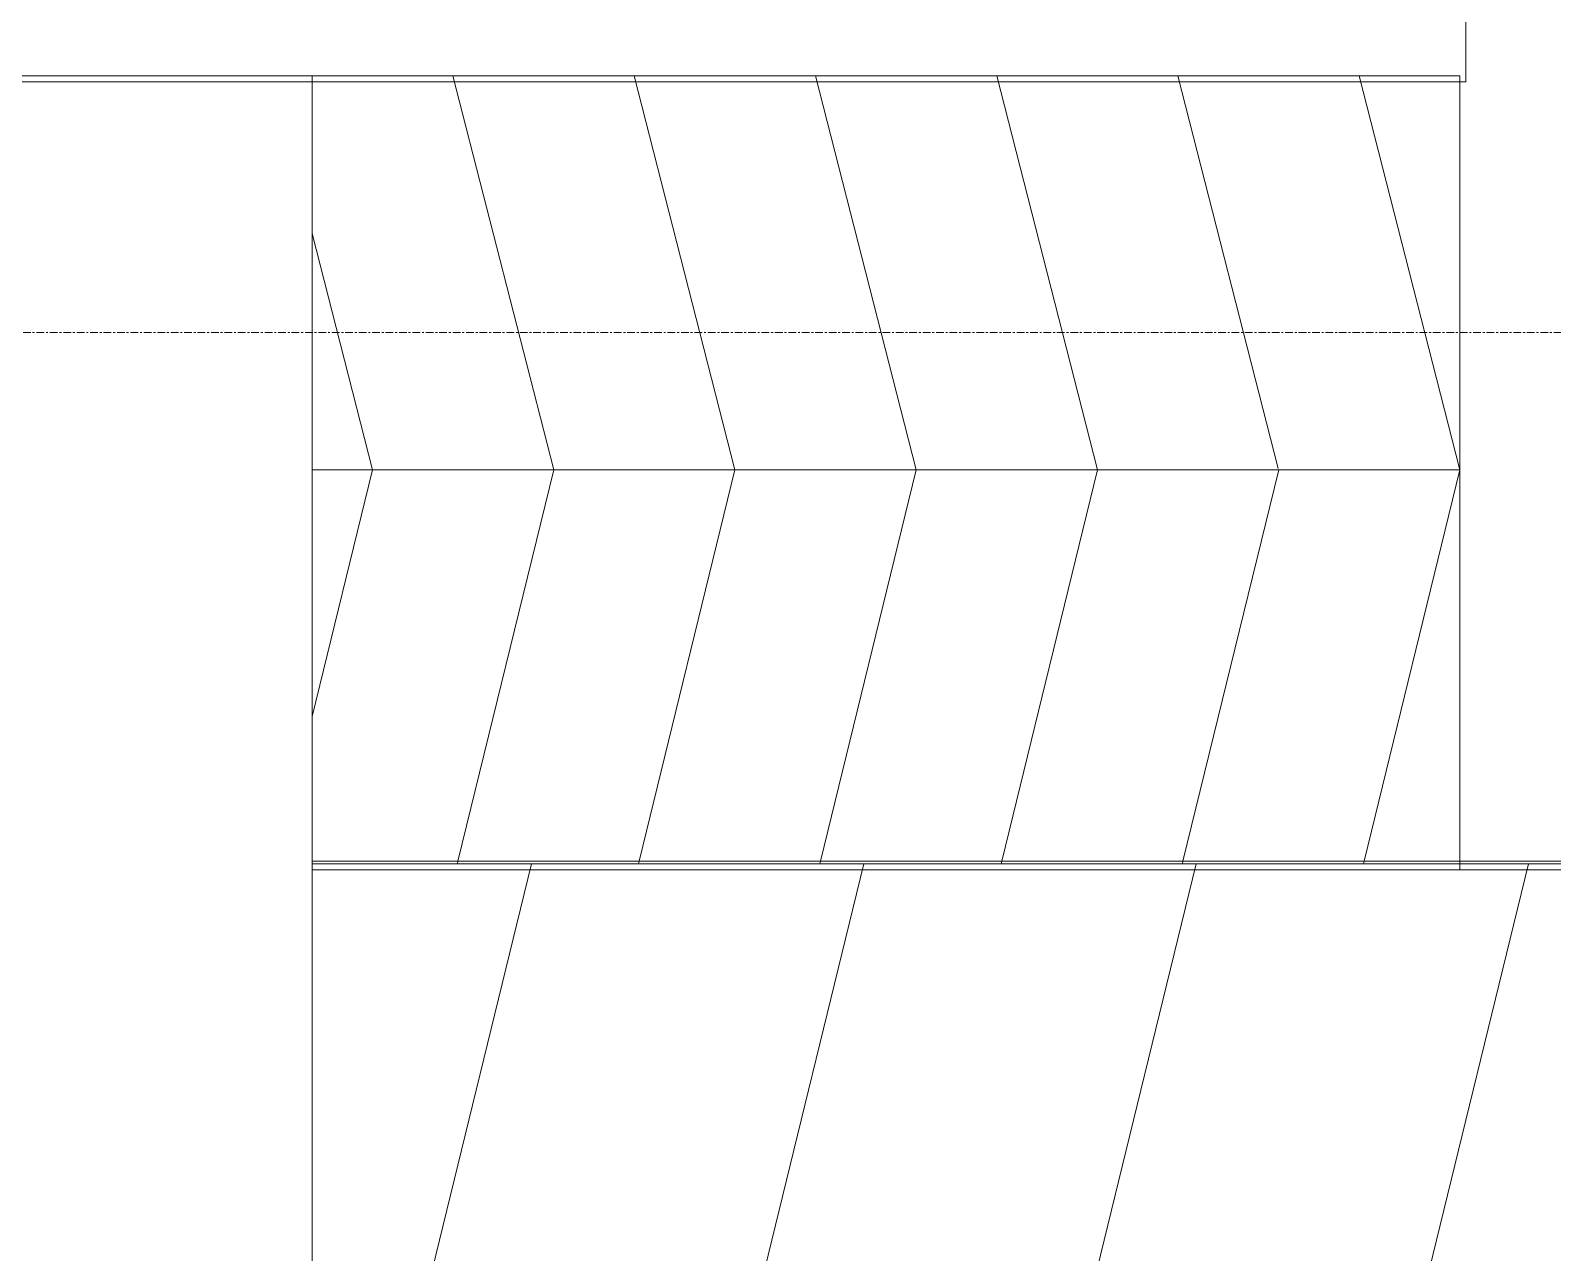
# Model space of a CAD drawing. Header units: millimetres. Extents: x 5357 to 201988, y -16345 to 109895.
# Drawn here: x 56786 to 59306, y 49914 to 51937 of the extents above; entities that cross this region are included whole.
import ezdxf

# ---------------------------------------------------------------- set-up
doc = ezdxf.new("R2010")
doc.units = ezdxf.units.MM
doc.linetypes.add('Grid Line', pattern=[22.225, 12.7, -3.175, 3.175, -3.175])
for name, color, linetype, lineweight in [('0-1', 7, 'Continuous', 5), ('A-DETL-THIN', 151, 'Continuous', 9), ('A-FLOR', 192, 'Continuous', 9), ('A-FLOR-1', 10, 'Continuous', 9), ('A-WALL', 113, 'Continuous', 9), ('S-GRID-1', 1, 'Grid Line', 9)]:
    doc.layers.add(name, color=color, linetype=linetype, lineweight=lineweight)

# ---------------------------------------------------------------- blocks, each defined once
blk = doc.blocks.new('NCV_TKTC_KET CAU_rvt-1-TKCS_MB SÂN ĐƯỜNG NỘI BỘ')
at = {"layer": 'A-FLOR-1'}
for p, q in [((57252.6, 50558), (57252.6, 51851.9)), ((57252.6, 51851.9), (57252.6, 50558)), ((59152.5, 51851.9), (59152.5, 50561.9)), ((59152.5, 50561.9), (59152.5, 51851.9)), ((57644.3, 50557.9), (57252.6, 50557.9)), ((57252.6, 50557.9), (58819.3, 50557.9)), ((59152.5, 50557.9), (57644.3, 50557.9)), ((58819.3, 50557.9), (59152.5, 50557.9)), ((59152.5, 50561.9), (59152.5, 50557.9)), ((59152.5, 50557.9), (59152.5, 50561.9))]:
    blk.add_line(p, q, dxfattribs=at)

msp = doc.modelspace()

# ---------------------------------------------------------------- linework, layer by layer
at = {"layer": 'A-DETL-THIN'}
for p, q in [((54652.6, 51861.9), (57252.6, 51861.9)), ((57252.6, 51861.9), (55852.6, 51861.9)), ((57252.6, 50561.9), (57252.6, 51861.9)), ((57252.6, 51861.9), (59152.5, 51861.9)), ((57252.6, 50557.9), (57252.6, 51861.9)), ((57252.6, 51861.9), (57252.6, 50561.9)), ((57652.5, 51209.9), (57485.8, 51861.9)), ((57952.5, 51209.9), (57785.8, 51861.9)), ((58252.5, 51209.9), (58085.8, 51861.9)), ((58552.5, 51209.9), (58385.8, 51861.9)), ((58851.9, 51212.2), (58685.8, 51861.9)), ((59152.5, 51209.9), (58985.8, 51861.9)), ((59152.5, 51861.9), (59152.5, 50561.9)), ((57352.5, 51209.9), (57252.6, 51600.6)), ((57252.6, 51209.9), (59152.5, 51209.9)), ((57352.5, 51209.9), (57252.6, 50801.3)), ((57652.5, 51209.9), (57494.1, 50561.9)), ((57952.5, 51209.9), (57794.1, 50561.9)), ((58252.5, 51209.9), (58094.1, 50561.9)), ((58552.5, 51209.9), (58394.1, 50561.9)), ((58852.5, 51209.9), (58694.1, 50561.9)), ((59152.5, 51209.9), (58994.1, 50561.9)), ((57252.6, 50557.9), (57252.6, 50561.9)), ((57252.6, 50561.9), (60452.5, 50561.9)), ((60452.5, 50557.9), (57252.6, 50557.9)), ((57252.6, 49072.1), (57615.8, 50557.9)), ((60652.6, 50557.9), (57252.6, 50557.9)), ((57252.6, 50557.9), (57252.6, 47586.3)), ((59152.5, 50557.9), (57252.6, 50557.9)), ((57494.1, 50561.9), (57493.1, 50557.9)), ((57794.1, 50561.9), (57793.1, 50557.9)), ((57802.6, 49072.1), (58165.8, 50557.9)), ((58094.1, 50561.9), (58093.1, 50557.9)), ((58352.6, 49072.1), (58715.8, 50557.9)), ((58394.1, 50561.9), (58393.1, 50557.9)), ((58694.1, 50561.9), (58693.1, 50557.9)), ((58902.6, 49072.1), (59265.8, 50557.9)), ((58994.1, 50561.9), (58993.1, 50557.9)), ((59152.5, 50561.9), (59152.5, 50557.9))]:
    msp.add_line(p, q, dxfattribs=at)
at = {"layer": 'A-FLOR'}
for p, q in [((57252.6, 47596.3), (57252.6, 51851.9)), ((57252.6, 50558), (57252.6, 51851.9)), ((57252.6, 50557.9), (57252.6, 50557.9))]:
    msp.add_line(p, q, dxfattribs=at)
at = {"layer": 'A-WALL'}
for p, q in [((59162.5, 52021.9), (59162.5, 51851.9)), ((57252.6, 51861.9), (50352.5, 51861.9)), ((59162.5, 51851.9), (55863.4, 51851.9)), ((59152.5, 51861.9), (57252.6, 51861.9)), ((57252.6, 50557.9), (60652.6, 50557.9)), ((57252.6, 50557.9), (57252.6, 50547.9)), ((60652.6, 50547.9), (57252.6, 50547.9)), ((59152.5, 50547.9), (59152.5, 50557.9))]:
    msp.add_line(p, q, dxfattribs=at)
at = {"layer": 'S-GRID-1'}
msp.add_line((131551.8, 51436.9), (29351.8, 51436.9), dxfattribs=at)

# ---------------------------------------------------------------- block references
at = {"layer": '0-1'}
msp.add_blockref('NCV_TKTC_KET CAU_rvt-1-TKCS_MB SÂN ĐƯỜNG NỘI BỘ', (0, 0), dxfattribs=at)

doc.saveas('drawing.dxf')
